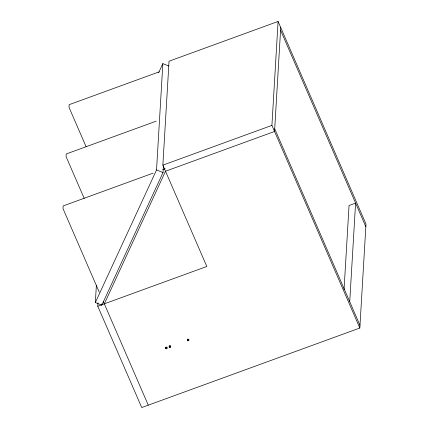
<?xml version="1.0" encoding="UTF-8"?>
<svg xmlns="http://www.w3.org/2000/svg" width="429" height="429" viewBox="0 0 429 429"><rect width="100%" height="100%" fill="white"/><g stroke="black" fill="none" stroke-linecap="round" stroke-linejoin="round"><path stroke-width="0.64" d="M163.422 165.857L163.025 172.544L101.839 305.153L95.351 302.542L96.38 285.156M97.774 306.231L206.821 266.473L162.864 165.154L169.042 61.208L278.089 21.45L366.001 224.088L359.829 328.029L141.731 407.55L97.774 306.231L97.973 302.901M101.839 305.153L101.92 303.818M95.351 302.542L156.537 169.932L162.854 63.615L168.753 65.986M359.829 328.029L271.916 125.391L278.089 21.45M280.727 27.531L274.555 131.472L165.503 171.23L104.317 303.845M344.058 289.446L349.045 205.507L355.587 203.121L349.732 301.716M158.644 72.737L162.854 63.615M159.207 71.836L69.171 104.66L69.015 107.336L86.068 146.648M156.161 121.176L66.243 153.963L66.087 156.633L84.223 198.439M162.864 165.154L271.916 125.391M153.191 173.107L63.154 205.931L62.999 208.607L99.238 292.144M162.639 169.664L165.154 168.742M156.537 169.932L163.025 172.544M280.571 30.202L365.846 226.759M274.71 128.802L359.985 325.359M103.239 301.356L148.273 405.164M169.208 346.68A0.783 0.724 3.4 0 1 169.707 345.72A0.783 0.724 3.4 0 1 170.704 346.273A0.783 0.724 3.4 0 1 170.029 347.136M169.632 347.082A0.783 0.724 3.4 0 1 169.31 346.846M165.819 348.31A0.783 0.724 3.4 0 1 165.776 347.195A0.783 0.724 3.4 0 1 166.967 347.361A0.783 0.724 3.4 0 1 166.597 348.418M187.816 339.114L187.393 339.5A0.783 0.724 3.4 0 0 187.805 340.454L188.406 340.465A0.783 0.724 3.4 0 0 188.739 339.36L187.816 339.114M188.202 339.371L187.623 339.505A0.783 0.724 3.4 0 0 187.612 340.653A0.783 0.724 3.4 0 0 188.814 340.379A0.783 0.724 3.4 0 0 188.202 339.371M169.434 347.281A0.783 0.724 3.4 0 0 170.694 346.82A0.783 0.724 3.4 0 0 169.627 346.037A0.783 0.724 3.4 0 0 169.434 347.281M165.803 348.605A0.783 0.724 3.4 0 0 167.058 348.144A0.783 0.724 3.4 0 0 165.991 347.361A0.783 0.724 3.4 0 0 165.803 348.605"/></g></svg>
